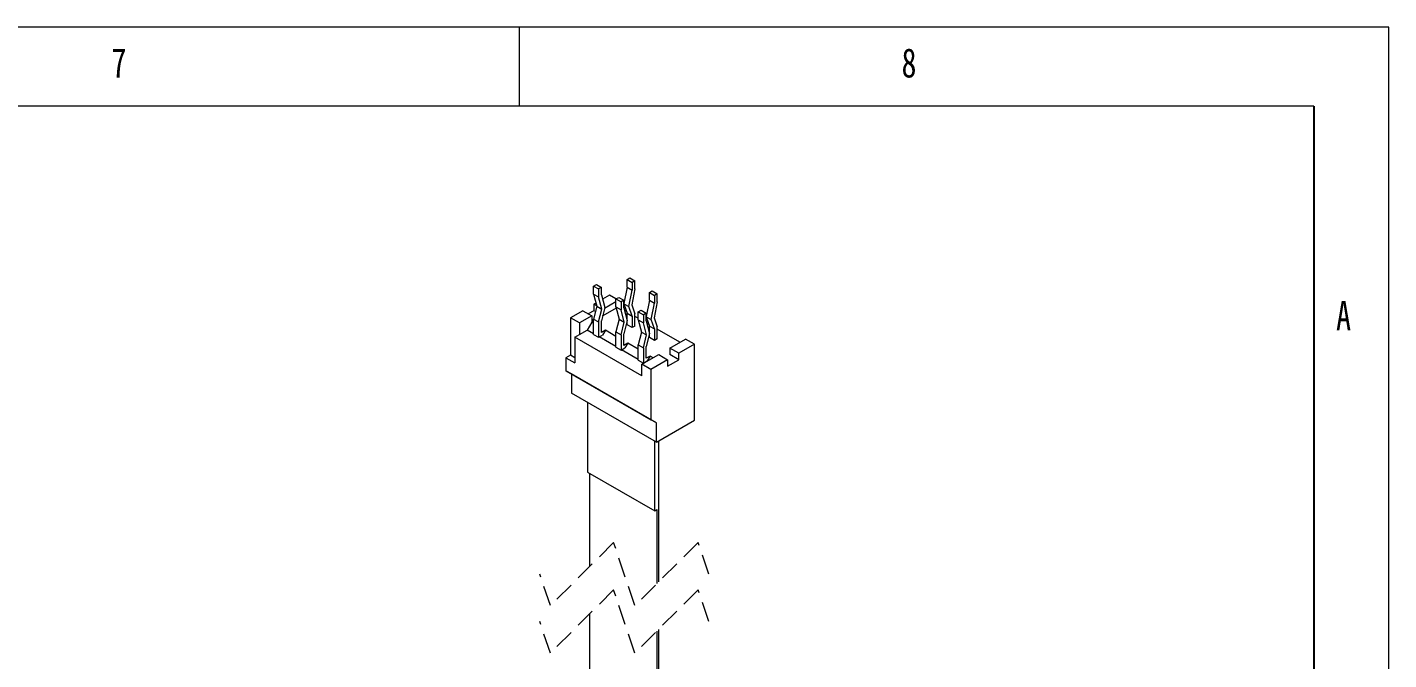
# Paper-space layout '시트4_ENG_with accessory' of a CAD drawing. Header units: millimetres. Extents: x 5 to 415, y 5 to 292.
# Drawn here: x 328.8 to 415, y 252 to 292 of the extents above; entities that cross this region are included whole.
import ezdxf

# ---------------------------------------------------------------- set-up
doc = ezdxf.new("R2010")
doc.units = ezdxf.units.MM
doc.linetypes.add('HIDDEN', pattern=[1.905, 1.27, -0.635])
doc.layers.add('NOTES', color=7, linetype='Continuous')
doc.styles.add('SLDTEXTSTYLE1', font='TXT', dxfattribs={"width": 0.75})

psp = doc.layouts.new('시트4_ENG_with accessory')

# ---------------------------------------------------------------- linework, layer by layer
at = {"color": 7, "linetype": 'Continuous', "lineweight": 18}
for p, q in [((415, 292), (5, 292)), ((360, 287), (360, 292)), ((415, 5), (415, 292)), ((410.25, 287), (10, 287)), ((366.802, 276.021), (366.979, 276.123)), ((366.802, 275.539), (366.802, 276.021)), ((366.802, 276.021), (367.121, 275.837)), ((366.979, 276.123), (367.297, 275.939)), ((367.297, 275.939), (367.121, 275.837)), ((367.121, 275.837), (367.121, 275.356)), ((367.297, 275.431), (367.297, 275.939)), ((364.681, 275.613), (364.858, 275.715)), ((364.681, 275.104), (364.681, 275.613)), ((364.681, 275.613), (364.999, 275.429)), ((364.681, 275.104), (364.999, 274.92)), ((364.681, 275.104), (364.889, 274.336)), ((364.858, 275.715), (365.176, 275.531)), ((365.176, 275.531), (364.999, 275.429)), ((364.999, 275.429), (364.999, 274.92)), ((365.207, 274.152), (364.999, 274.92)), ((365.176, 275.05), (365.176, 275.531)), ((365.176, 275.05), (365.392, 274.251)), ((365.689, 275.031), (365.25, 274.777)), ((366.095, 274.796), (365.689, 275.031)), ((366.095, 274.796), (366.272, 274.898)), ((366.272, 274.898), (366.59, 274.715)), ((366.802, 275.539), (366.59, 274.509)), ((366.802, 275.539), (367.121, 275.356)), ((366.905, 274.308), (367.121, 275.356)), ((367.297, 275.431), (367.09, 274.422)), ((368.217, 275.205), (368.393, 275.307)), ((368.217, 274.723), (368.217, 275.205)), ((368.217, 275.205), (368.535, 275.021)), ((368.393, 275.307), (368.712, 275.123)), ((368.712, 275.123), (368.535, 275.021)), ((368.535, 275.021), (368.535, 274.539)), ((368.712, 274.614), (368.712, 275.123)), ((363.992, 274.051), (363.214, 273.602)), ((363.992, 274.051), (364.557, 273.724)), ((364.699, 274.051), (364.345, 273.847)), ((364.889, 274.336), (364.681, 273.525)), ((364.834, 274.537), (364.699, 274.459)), ((364.884, 274.352), (364.699, 274.459)), ((364.699, 274.459), (364.699, 274.051)), ((364.801, 273.992), (364.699, 274.051)), ((364.889, 274.336), (365.207, 274.152)), ((364.999, 273.341), (365.207, 274.152)), ((365.392, 274.251), (365.176, 273.409)), ((366.115, 274.215), (365.264, 273.724)), ((366.095, 274.612), (365.378, 274.198)), ((366.095, 274.796), (366.413, 274.613)), ((366.095, 274.288), (366.095, 274.796)), ((366.095, 274.288), (366.413, 274.104)), ((366.095, 274.288), (366.303, 273.519)), ((366.59, 274.715), (366.413, 274.613)), ((366.413, 274.613), (366.413, 274.104)), ((366.621, 273.335), (366.413, 274.104)), ((366.59, 274.233), (366.59, 274.715)), ((366.59, 274.49), (366.905, 274.308)), ((366.59, 274.482), (366.802, 273.898)), ((366.59, 274.233), (366.806, 273.435)), ((366.765, 274.001), (366.632, 274.078)), ((367.121, 273.715), (366.905, 274.308)), ((367.09, 274.422), (367.297, 273.851)), ((367.509, 273.98), (367.686, 274.082)), ((367.686, 274.082), (368.004, 273.898)), ((368.217, 274.723), (368.004, 273.693)), ((368.217, 274.723), (368.535, 274.539)), ((368.319, 273.492), (368.535, 274.539)), ((368.712, 274.614), (368.504, 273.606)), ((363.779, 273.275), (363.214, 273.602)), ((363.214, 273.602), (363.214, 271.234)), ((364.557, 273.724), (363.779, 273.275)), ((363.779, 273.275), (363.779, 272.541)), ((364.557, 273.316), (364.274, 272.826)), ((364.557, 273.724), (364.557, 273.316)), ((364.681, 273.245), (364.557, 273.316)), ((364.681, 273.525), (364.999, 273.341)), ((364.681, 272.551), (364.681, 273.525)), ((364.999, 273.341), (364.999, 272.367)), ((365.176, 272.673), (365.176, 273.409)), ((365.264, 273.724), (365.258, 273.728)), ((365.264, 273.724), (365.264, 273.754)), ((366.303, 273.519), (366.095, 272.708)), ((366.303, 273.519), (366.621, 273.335)), ((366.413, 272.525), (366.621, 273.335)), ((366.806, 273.435), (366.59, 272.592)), ((366.802, 273.898), (367.121, 273.715)), ((366.802, 273.448), (366.802, 273.898)), ((366.802, 273.163), (366.802, 273.42)), ((367.121, 272.979), (366.802, 273.163)), ((367.121, 273.715), (367.121, 272.979)), ((367.297, 273.081), (367.297, 273.851)), ((367.509, 273.571), (367.297, 273.694)), ((367.509, 273.471), (367.509, 273.98)), ((367.509, 273.98), (367.828, 273.796)), ((367.509, 273.471), (367.828, 273.288)), ((367.509, 273.471), (367.717, 272.703)), ((368.004, 273.898), (367.828, 273.796)), ((367.828, 273.796), (367.828, 273.288)), ((368.035, 272.519), (367.828, 273.288)), ((368.004, 273.417), (368.004, 273.898)), ((368.004, 273.673), (368.319, 273.492)), ((368.004, 273.665), (368.217, 273.082)), ((368.004, 273.417), (368.22, 272.618)), ((368.179, 273.185), (368.046, 273.261)), ((368.535, 272.898), (368.319, 273.492)), ((368.504, 273.606), (368.712, 273.035)), ((363.497, 272.377), (363.779, 272.541)), ((367.739, 269.928), (363.497, 272.377)), ((363.497, 272.377), (363.497, 270.744)), ((363.779, 272.541), (364.274, 272.826)), ((364.681, 272.592), (364.274, 272.826)), ((364.681, 272.551), (364.999, 272.367)), ((364.999, 272.367), (365.247, 272.51)), ((366.095, 271.775), (365.035, 272.387)), ((365.424, 272.816), (365.176, 272.673)), ((365.424, 272.816), (365.247, 272.51)), ((366.095, 272.428), (365.424, 272.816)), ((366.095, 272.708), (366.413, 272.525)), ((366.095, 271.734), (366.095, 272.708)), ((366.413, 272.525), (366.413, 271.551)), ((366.59, 271.857), (366.59, 272.592)), ((367.297, 273.081), (367.121, 272.979)), ((367.717, 272.703), (367.509, 271.892)), ((367.717, 272.703), (368.035, 272.519)), ((367.828, 271.708), (368.035, 272.519)), ((368.22, 272.618), (368.004, 271.776)), ((368.217, 273.082), (368.535, 272.898)), ((368.217, 272.632), (368.217, 273.082)), ((368.217, 272.347), (368.217, 272.604)), ((368.535, 272.163), (368.217, 272.347)), ((368.535, 272.898), (368.535, 272.163)), ((368.712, 272.265), (368.712, 273.035)), ((370.143, 272.051), (368.712, 272.877)), ((366.095, 271.734), (366.413, 271.551)), ((366.413, 271.551), (366.661, 271.694)), ((367.509, 270.959), (366.449, 271.571)), ((366.838, 272), (366.59, 271.857)), ((366.838, 272), (366.661, 271.694)), ((367.509, 271.612), (366.838, 272)), ((367.509, 271.892), (367.828, 271.708)), ((367.509, 270.918), (367.509, 271.892)), ((367.828, 271.708), (367.828, 270.734)), ((368.004, 271.04), (368.004, 271.776)), ((368.712, 272.265), (368.535, 272.163)), ((369.507, 271.683), (370.497, 272.255)), ((370.073, 271.357), (369.507, 271.683)), ((369.507, 271.683), (369.507, 271.275)), ((371.063, 271.928), (370.073, 271.357)), ((371.063, 271.928), (370.497, 272.255)), ((371.063, 267.111), (371.063, 271.928)), ((363.214, 271.234), (362.931, 271.071)), ((362.931, 271.071), (362.931, 270.254)), ((362.931, 271.071), (363.497, 270.744)), ((363.497, 271.071), (363.214, 271.234)), ((367.509, 270.918), (367.828, 270.734)), ((367.739, 270.663), (368.8, 271.275)), ((368.305, 270.336), (367.739, 270.663)), ((367.739, 269.928), (367.739, 270.663)), ((367.828, 270.734), (368.075, 270.877)), ((367.881, 270.744), (367.863, 270.755)), ((368.252, 271.183), (368.004, 271.04)), ((368.252, 271.183), (368.075, 270.877)), ((368.446, 271.071), (368.252, 271.183)), ((369.366, 270.949), (368.305, 270.336)), ((368.8, 271.275), (369.366, 270.949)), ((369.366, 270.949), (369.366, 270.54)), ((369.366, 270.54), (370.073, 270.949)), ((370.073, 270.949), (369.507, 271.275)), ((370.073, 270.949), (370.073, 271.357)), ((362.931, 270.254), (368.305, 267.152)), ((363.285, 270.05), (362.931, 270.254)), ((368.659, 266.948), (363.285, 270.05)), ((363.285, 270.05), (363.285, 268.825)), ((368.305, 270.336), (368.305, 267.152)), ((368.659, 265.723), (363.285, 268.825)), ((364.303, 268.237), (364.303, 263.828)), ((368.659, 266.948), (368.305, 267.152)), ((368.659, 265.723), (371.063, 267.111)), ((368.659, 265.723), (368.659, 266.948)), ((368.545, 261.379), (368.545, 265.788)), ((368.793, 265.8), (368.793, 256.876)), ((364.303, 263.828), (368.545, 261.379)), ((364.444, 257.877), (364.444, 263.746)), ((368.545, 261.379), (368.687, 261.46)), ((368.687, 261.46), (368.687, 256.77)), ((364.444, 249.699), (364.444, 254.877)), ((368.687, 253.77), (368.687, 247.25)), ((368.793, 253.876), (368.793, 247.188))]:
    psp.add_line(p, q, dxfattribs=at)
at = {"color": 7, "linetype": 'HIDDEN', "lineweight": 18}
for p, q in [((365.944, 259.377), (361.944, 255.377)), ((367.293, 255.377), (365.944, 259.377)), ((371.293, 259.377), (367.293, 255.377)), ((371.968, 257.377), (371.293, 259.377)), ((361.944, 255.377), (361.269, 257.377)), ((365.944, 256.377), (361.944, 252.377)), ((367.293, 252.377), (365.944, 256.377)), ((371.293, 256.377), (367.293, 252.377)), ((371.968, 254.377), (371.293, 256.377)), ((361.944, 252.377), (361.269, 254.377))]:
    psp.add_line(p, q, dxfattribs=at)
at = {"layer": 'NOTES', "color": 7}
psp.add_line((410.25, 287), (410.25, 10), dxfattribs=at)

# ---------------------------------------------------------------- texts
at = {"color": 7, "linetype": 'Continuous', "lineweight": 0, "char_height": 1.852, "attachment_point": 1, "style": 'SLDTEXTSTYLE1'}
for s, insert in [('7', (334.167, 290.668)), ('8', (384.167, 290.668)), ('A', (411.667, 274.668))]:
    psp.add_mtext(s, dxfattribs=dict(at, insert=insert))

doc.saveas('drawing.dxf')
